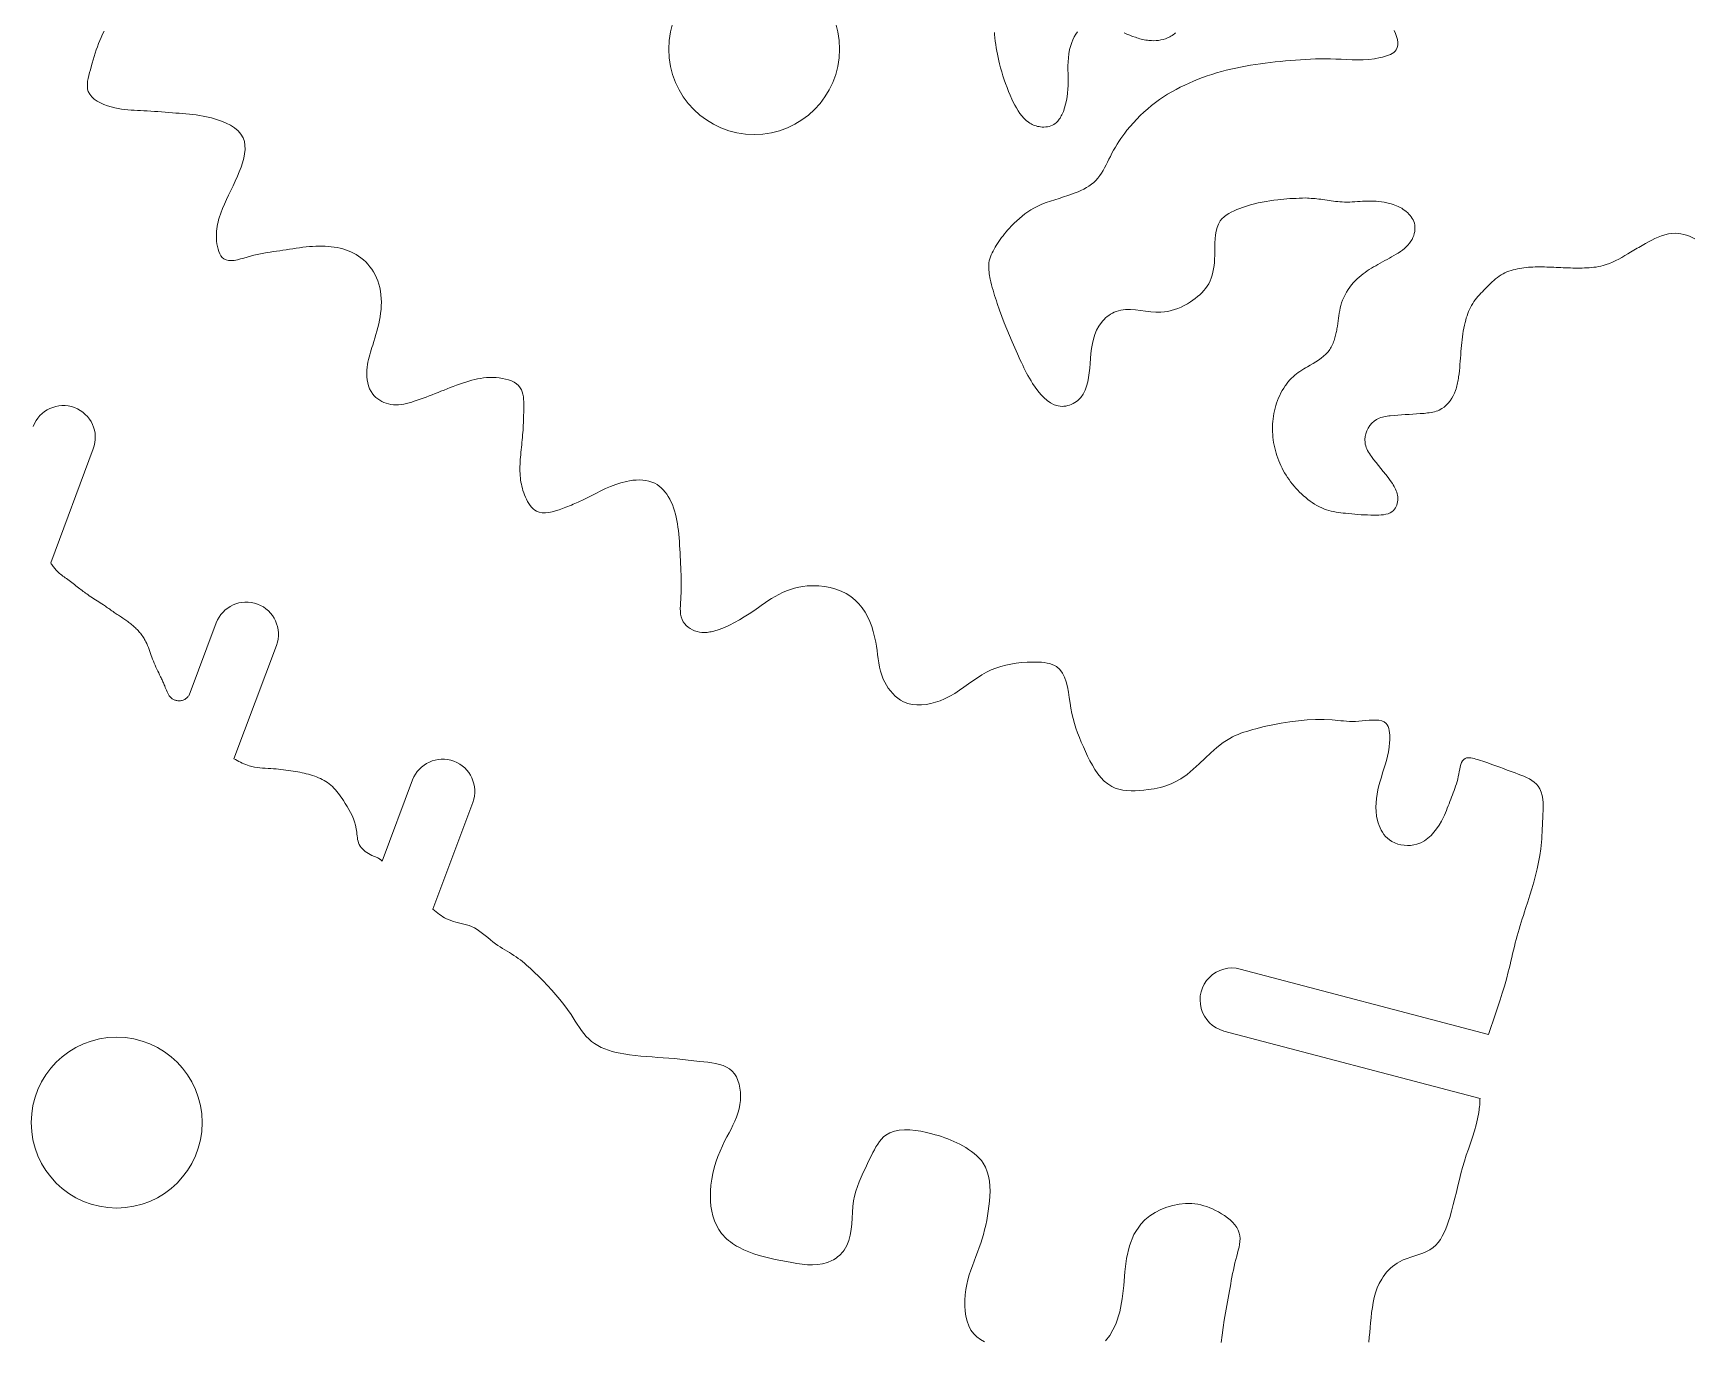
# Model space of a CAD drawing. Header units: millimetres. Extents: x -0.1 to 63, y 0 to 35.
# Drawn here: x 40.81 to 50.53, y 15.68 to 23.33 of the extents above; entities that cross this region are included whole.
import ezdxf

# ---------------------------------------------------------------- set-up
doc = ezdxf.new("R2010")
doc.units = ezdxf.units.MM
doc.header["$MEASUREMENT"] = 0
for name, color, linetype, lineweight in [('layout2', 7, 'CONTINUOUS', 0), ('layout3', 7, 'CONTINUOUS', 0), ('screw', 7, 'CONTINUOUS', 0)]:
    doc.layers.add(name, color=color, linetype=linetype, lineweight=lineweight)

msp = doc.modelspace()

# ---------------------------------------------------------------- linework, layer by layer
at = {"layer": 'layout2', "color": 3, "linetype": 'CONTINUOUS'}
for p, q in [((41.1618, 20.8948), (40.9127, 20.2283)), ((41.8817, 19.8762), (41.7233, 19.4526)), ((42.2332, 19.7449), (41.9851, 19.0812)), ((43.0307, 18.9571), (42.8528, 18.4812)), ((43.3822, 18.8257), (43.1486, 18.2007)), ((47.8744, 17.8505), (49.3266, 17.467)), ((47.7786, 17.4877), (49.2774, 17.0919))]:
    msp.add_line(p, q, dxfattribs=at)
for points in [[(41.2257, 23.3398), (41.2162, 23.3217), (41.2073, 23.3035), (41.1995, 23.2854), (41.1922, 23.2672), (41.1856, 23.2487), (41.1794, 23.2299), (41.1734, 23.2109), (41.1676, 23.1915), (41.1619, 23.1717), (41.1561, 23.1516), (41.15, 23.131), (41.145, 23.1142), (41.1401, 23.0973), (41.1355, 23.0804), (41.1316, 23.0636), (41.1287, 23.0471), (41.127, 23.031), (41.1269, 23.0155), (41.1287, 23.0007), (41.1326, 22.9867), (41.1409, 22.9705), (41.1526, 22.9559), (41.1673, 22.9427), (41.1843, 22.9309), (41.2032, 22.9204), (41.2236, 22.9113), (41.2448, 22.9034), (41.2665, 22.8968), (41.2882, 22.8913), (41.3079, 22.8871), (41.3271, 22.8838), (41.3461, 22.8812), (41.3647, 22.8792), (41.3832, 22.8777), (41.4015, 22.8765), (41.4198, 22.8755), (41.4382, 22.8746), (41.4566, 22.8738), (41.4773, 22.8726), (41.4982, 22.8714), (41.5192, 22.87), (41.5403, 22.8686), (41.5614, 22.867), (41.5825, 22.8654), (41.6036, 22.8638), (41.6245, 22.8623), (41.6453, 22.8607), (41.665, 22.8592), (41.6847, 22.8577), (41.7042, 22.8561), (41.7239, 22.8543), (41.7436, 22.8522), (41.7635, 22.8496), (41.7836, 22.8466), (41.8041, 22.8431), (41.8249, 22.8389), (41.8538, 22.832), (41.8829, 22.8236), (41.9116, 22.8137), (41.9392, 22.8021), (41.965, 22.7888), (41.9885, 22.7737), (42.009, 22.7566), (42.0258, 22.7375), (42.0384, 22.7163), (42.0458, 22.6948), (42.0494, 22.6718), (42.0497, 22.6474), (42.0471, 22.6221), (42.0421, 22.5961), (42.035, 22.5698), (42.0262, 22.5434), (42.0163, 22.5172), (42.0057, 22.4915), (41.9927, 22.4624), (41.9796, 22.4343), (41.9664, 22.4069), (41.9533, 22.3801), (41.9407, 22.3536), (41.9288, 22.3274), (41.9176, 22.3011), (41.9075, 22.2747), (41.8987, 22.2478), (41.8951, 22.2352), (41.8918, 22.2225), (41.889, 22.2095), (41.8865, 22.1963), (41.8846, 22.1828), (41.8832, 22.1691), (41.8823, 22.155), (41.882, 22.1406), (41.8824, 22.1257), (41.8835, 22.1101), (41.8853, 22.0944), (41.888, 22.0788), (41.8916, 22.0638), (41.8962, 22.0495), (41.9018, 22.0364), (41.9086, 22.0248), (41.9165, 22.0149), (41.9256, 22.0071), (41.9387, 22.0006), (41.9535, 21.9973), (41.9697, 21.9968), (41.987, 21.9984), (42.0053, 22.0018), (42.0241, 22.0065), (42.0432, 22.0119), (42.0623, 22.0176), (42.0812, 22.023), (42.1017, 22.0285), (42.1216, 22.0331), (42.1411, 22.0372), (42.1601, 22.0407), (42.1789, 22.0438), (42.1974, 22.0466), (42.2159, 22.0493), (42.2343, 22.0519), (42.2529, 22.0545), (42.2717, 22.0574), (42.2908, 22.0604), (42.3099, 22.0634), (42.3292, 22.0664), (42.3486, 22.0693), (42.3681, 22.072), (42.3877, 22.0746), (42.4073, 22.0768), (42.427, 22.0788), (42.4452, 22.0802), (42.4634, 22.0812), (42.4815, 22.0817), (42.4997, 22.0818), (42.5178, 22.0813), (42.5359, 22.0802), (42.5539, 22.0784), (42.5719, 22.076), (42.5898, 22.0728), (42.6061, 22.0692), (42.6224, 22.0649), (42.6385, 22.0599), (42.6543, 22.0542), (42.6698, 22.0478), (42.6849, 22.0405), (42.6997, 22.0325), (42.7139, 22.0236), (42.7276, 22.014), (42.7422, 22.0022), (42.756, 21.9894), (42.769, 21.9758), (42.7811, 21.9613), (42.7922, 21.946), (42.8024, 21.9302), (42.8116, 21.9137), (42.8198, 21.8967), (42.8268, 21.8793), (42.8335, 21.8591), (42.8388, 21.8386), (42.8427, 21.8177), (42.8455, 21.7966), (42.847, 21.7754), (42.8475, 21.754), (42.847, 21.7326), (42.8456, 21.7113), (42.8434, 21.69), (42.8404, 21.6686), (42.8366, 21.6473), (42.8322, 21.6262), (42.8273, 21.6053), (42.8219, 21.5844), (42.8161, 21.5637), (42.81, 21.5431), (42.8037, 21.5226), (42.7973, 21.5022), (42.7928, 21.4882), (42.7883, 21.4742), (42.784, 21.4602), (42.7799, 21.446), (42.776, 21.4318), (42.7725, 21.4174), (42.7693, 21.4029), (42.7667, 21.3882), (42.7646, 21.3732), (42.763, 21.3548), (42.7623, 21.3361), (42.7629, 21.3175), (42.7647, 21.299), (42.7679, 21.2809), (42.7726, 21.2633), (42.779, 21.2465), (42.787, 21.2306), (42.797, 21.2159), (42.8058, 21.2055), (42.8157, 21.196), (42.8265, 21.1873), (42.838, 21.1795), (42.8502, 21.1726), (42.8629, 21.1666), (42.876, 21.1617), (42.8893, 21.1578), (42.9028, 21.155), (42.9182, 21.1531), (42.9336, 21.1526), (42.9489, 21.1532), (42.9643, 21.1548), (42.9796, 21.1573), (42.9948, 21.1605), (43.01, 21.1644), (43.025, 21.1687), (43.0399, 21.1733), (43.0577, 21.1792), (43.0754, 21.1853), (43.0929, 21.1916), (43.1103, 21.1981), (43.1276, 21.2047), (43.1448, 21.2115), (43.162, 21.2183), (43.1792, 21.2252), (43.1964, 21.2322), (43.2144, 21.2394), (43.2324, 21.2466), (43.2505, 21.2537), (43.2687, 21.2607), (43.2869, 21.2675), (43.3051, 21.274), (43.3234, 21.2803), (43.3417, 21.2862), (43.3601, 21.2917), (43.377, 21.2963), (43.394, 21.3006), (43.4111, 21.3043), (43.4284, 21.3074), (43.4458, 21.3099), (43.4636, 21.3117), (43.4816, 21.3126), (43.5, 21.3127), (43.5188, 21.3119), (43.5372, 21.3102), (43.5557, 21.3074), (43.5739, 21.3036), (43.5916, 21.2986), (43.6084, 21.2923), (43.624, 21.2847), (43.6381, 21.2757), (43.6503, 21.2651), (43.6605, 21.2529), (43.6673, 21.2411), (43.6724, 21.2283), (43.6762, 21.2146), (43.6788, 21.2001), (43.6804, 21.185), (43.6812, 21.1696), (43.6814, 21.154), (43.6812, 21.1383), (43.6808, 21.1227), (43.6805, 21.1074), (43.6801, 21.0923), (43.6797, 21.0774), (43.6793, 21.0627), (43.6788, 21.0481), (43.6783, 21.0337), (43.6776, 21.0193), (43.6767, 21.0049), (43.6758, 20.9905), (43.6746, 20.9763), (43.6733, 20.962), (43.6719, 20.9476), (43.6704, 20.9332), (43.6689, 20.9188), (43.6673, 20.9043), (43.6658, 20.8898), (43.6643, 20.8753), (43.663, 20.8608), (43.6618, 20.847), (43.6608, 20.8333), (43.6599, 20.8195), (43.6593, 20.8058), (43.6588, 20.7921), (43.6587, 20.7785), (43.6589, 20.7648), (43.6593, 20.7513), (43.6602, 20.7378), (43.6613, 20.7253), (43.6628, 20.7129), (43.6647, 20.7005), (43.667, 20.6882), (43.6697, 20.6758), (43.6728, 20.6634), (43.6764, 20.651), (43.6805, 20.6386), (43.6851, 20.6261), (43.6905, 20.6131), (43.6964, 20.6002), (43.7029, 20.5876), (43.71, 20.5755), (43.7178, 20.5642), (43.7262, 20.5538), (43.7353, 20.5445), (43.745, 20.5365), (43.7555, 20.5301), (43.7719, 20.5237), (43.7895, 20.5206), (43.8082, 20.5202), (43.8276, 20.5223), (43.8475, 20.5263), (43.8676, 20.5318), (43.8878, 20.5385), (43.9077, 20.5458), (43.9271, 20.5534), (43.9381, 20.5578), (43.9489, 20.5621), (43.9595, 20.5664), (43.9699, 20.5707), (43.9801, 20.5751), (43.9902, 20.5795), (44.0003, 20.5839), (44.0102, 20.5884), (44.0202, 20.593), (44.0479, 20.6064), (44.0757, 20.6204), (44.1036, 20.6346), (44.1318, 20.6486), (44.1603, 20.6621), (44.1895, 20.6748), (44.2192, 20.6863), (44.2498, 20.6962), (44.2814, 20.7043), (44.3004, 20.708), (44.3196, 20.7108), (44.3389, 20.7126), (44.3581, 20.7131), (44.3771, 20.7124), (44.3957, 20.7102), (44.4138, 20.7064), (44.4312, 20.7009), (44.4478, 20.6935), (44.4613, 20.6856), (44.474, 20.6764), (44.486, 20.666), (44.4973, 20.6546), (44.5079, 20.6423), (44.5177, 20.6292), (44.5267, 20.6155), (44.535, 20.6014), (44.5425, 20.5869), (44.5507, 20.5689), (44.5578, 20.5507), (44.564, 20.5322), (44.5692, 20.5135), (44.5737, 20.4947), (44.5775, 20.4756), (44.5807, 20.4565), (44.5835, 20.4373), (44.5858, 20.418), (44.5881, 20.3961), (44.59, 20.3742), (44.5916, 20.3522), (44.593, 20.3303), (44.5943, 20.3084), (44.5954, 20.2865), (44.5964, 20.2647), (44.5974, 20.2429), (44.5984, 20.2212), (44.5994, 20.2004), (44.6004, 20.1797), (44.6014, 20.1589), (44.6021, 20.1381), (44.6027, 20.1172), (44.6029, 20.096), (44.6028, 20.0747), (44.6022, 20.0531), (44.6011, 20.0311), (44.5999, 20.0136), (44.5986, 19.9959), (44.5975, 19.9784), (44.5971, 19.961), (44.5975, 19.9439), (44.5992, 19.9274), (44.6025, 19.9114), (44.6075, 19.8963), (44.6148, 19.8821), (44.6227, 19.8711), (44.6322, 19.8609), (44.643, 19.8516), (44.6549, 19.8433), (44.6677, 19.8361), (44.6811, 19.8301), (44.6951, 19.8254), (44.7093, 19.822), (44.7235, 19.8201), (44.7315, 19.8197), (44.7394, 19.8197), (44.7473, 19.8201), (44.7551, 19.8209), (44.7628, 19.822), (44.7706, 19.8234), (44.7782, 19.825), (44.7859, 19.8268), (44.7935, 19.8288), (44.8247, 19.8384), (44.8553, 19.8499), (44.8853, 19.8632), (44.9147, 19.8779), (44.9435, 19.8938), (44.9718, 19.9109), (44.9996, 19.9287), (45.027, 19.9472), (45.0539, 19.9662), (45.0624, 19.9722), (45.0707, 19.9782), (45.0791, 19.9842), (45.0875, 19.9901), (45.0959, 19.996), (45.1044, 20.0018), (45.1129, 20.0076), (45.1215, 20.0132), (45.1302, 20.0187), (45.1514, 20.0313), (45.1733, 20.043), (45.1956, 20.0536), (45.2185, 20.0632), (45.2419, 20.0717), (45.2657, 20.0789), (45.29, 20.0848), (45.3148, 20.0894), (45.3399, 20.0924), (45.3735, 20.0941), (45.4074, 20.0932), (45.4411, 20.0895), (45.4744, 20.0831), (45.5069, 20.0739), (45.5381, 20.0621), (45.5678, 20.0475), (45.5955, 20.0301), (45.6208, 20.0099), (45.6421, 19.9886), (45.6612, 19.9651), (45.6781, 19.9398), (45.693, 19.9129), (45.706, 19.8846), (45.7171, 19.8554), (45.7265, 19.8254), (45.7344, 19.795), (45.7407, 19.7643), (45.7449, 19.7396), (45.7485, 19.715), (45.7518, 19.6906), (45.7552, 19.6662), (45.7591, 19.6421), (45.7637, 19.6182), (45.7693, 19.5945), (45.7764, 19.5711), (45.7852, 19.548), (45.7937, 19.5297), (45.8035, 19.5117), (45.8145, 19.4944), (45.8267, 19.4779), (45.8401, 19.4625), (45.8545, 19.4482), (45.8698, 19.4354), (45.8862, 19.4242), (45.9034, 19.4148), (45.928, 19.4053), (45.9538, 19.3992), (45.9806, 19.3963), (46.008, 19.3964), (46.0357, 19.3992), (46.0635, 19.4044), (46.091, 19.4118), (46.118, 19.4211), (46.1441, 19.4321), (46.1742, 19.4472), (46.2029, 19.4639), (46.2305, 19.4818), (46.2573, 19.5003), (46.2836, 19.5191), (46.3098, 19.5377), (46.336, 19.5557), (46.3627, 19.5726), (46.39, 19.588), (46.4168, 19.6008), (46.4444, 19.6119), (46.4729, 19.6214), (46.5022, 19.6293), (46.5322, 19.6357), (46.563, 19.6406), (46.5944, 19.6441), (46.6266, 19.6463), (46.6593, 19.6473), (46.6765, 19.6473), (46.6936, 19.6469), (46.7106, 19.6459), (46.7272, 19.6441), (46.7433, 19.6416), (46.7587, 19.638), (46.7733, 19.6334), (46.7869, 19.6275), (46.7993, 19.6203), (46.8184, 19.6035), (46.8336, 19.5826), (46.8457, 19.5581), (46.855, 19.5309), (46.8624, 19.5015), (46.8682, 19.4707), (46.8732, 19.4391), (46.878, 19.4075), (46.883, 19.3765), (46.8891, 19.3456), (46.8961, 19.316), (46.904, 19.2873), (46.9128, 19.2594), (46.9224, 19.232), (46.9329, 19.2049), (46.944, 19.1779), (46.9559, 19.1507), (46.9684, 19.1232), (46.981, 19.0965), (46.9944, 19.0698), (47.0086, 19.0434), (47.0239, 19.0178), (47.0404, 18.9936), (47.0583, 18.9712), (47.0777, 18.951), (47.0988, 18.9335), (47.1218, 18.9192), (47.1425, 18.9099), (47.1643, 18.9029), (47.1872, 18.898), (47.2109, 18.895), (47.2352, 18.8936), (47.2598, 18.8937), (47.2847, 18.895), (47.3096, 18.8973), (47.3344, 18.9004), (47.3524, 18.903), (47.3702, 18.906), (47.3877, 18.9094), (47.405, 18.9133), (47.4219, 18.9177), (47.4386, 18.9226), (47.4549, 18.9282), (47.4708, 18.9345), (47.4864, 18.9415), (47.5259, 18.9636), (47.5631, 18.99), (47.5988, 19.0197), (47.6335, 19.0514), (47.6679, 19.084), (47.7024, 19.1164), (47.7378, 19.1473), (47.7746, 19.1757), (47.8135, 19.2004), (47.8292, 19.2087), (47.8452, 19.2164), (47.8616, 19.2234), (47.8782, 19.23), (47.8951, 19.236), (47.9122, 19.2416), (47.9295, 19.2469), (47.947, 19.2519), (47.9646, 19.2567), (48.0142, 19.2692), (48.0642, 19.2803), (48.1145, 19.2899), (48.165, 19.2978), (48.2154, 19.304), (48.2655, 19.3082), (48.3152, 19.3104), (48.3644, 19.3105), (48.4127, 19.3082), (48.4291, 19.3068), (48.4455, 19.3053), (48.4619, 19.3038), (48.4785, 19.3024), (48.4954, 19.3011), (48.5126, 19.3002), (48.5302, 19.2998), (48.5484, 19.2999), (48.5672, 19.3007), (48.5874, 19.3024), (48.608, 19.3044), (48.6285, 19.3064), (48.6485, 19.3077), (48.6677, 19.308), (48.6856, 19.3066), (48.7018, 19.3032), (48.7159, 19.2972), (48.7276, 19.2882), (48.7341, 19.2797), (48.7393, 19.2697), (48.7432, 19.2585), (48.7461, 19.2461), (48.748, 19.2329), (48.7491, 19.2191), (48.7494, 19.205), (48.7491, 19.1907), (48.7483, 19.1766), (48.7454, 19.1484), (48.7411, 19.1216), (48.7358, 19.0957), (48.7295, 19.0707), (48.7225, 19.0462), (48.7151, 19.0221), (48.7075, 18.9981), (48.7, 18.974), (48.6927, 18.9495), (48.6861, 18.925), (48.6801, 18.9001), (48.6751, 18.8747), (48.6713, 18.8492), (48.6688, 18.8234), (48.668, 18.7976), (48.6689, 18.7718), (48.6718, 18.7461), (48.677, 18.7206), (48.6812, 18.7059), (48.6862, 18.6915), (48.6921, 18.6773), (48.6988, 18.6637), (48.7065, 18.6506), (48.7151, 18.6382), (48.7247, 18.6267), (48.7352, 18.6161), (48.7467, 18.6066), (48.7621, 18.5966), (48.7786, 18.5884), (48.7962, 18.582), (48.8144, 18.5773), (48.8331, 18.5745), (48.852, 18.5734), (48.8709, 18.5742), (48.8894, 18.5767), (48.9073, 18.5811), (48.9304, 18.5898), (48.9519, 18.6017), (48.972, 18.6161), (48.9905, 18.6329), (49.0077, 18.6516), (49.0235, 18.6718), (49.0379, 18.6933), (49.051, 18.7157), (49.0628, 18.7385), (49.0691, 18.7518), (49.075, 18.7651), (49.0806, 18.7784), (49.0859, 18.7916), (49.091, 18.8048), (49.096, 18.818), (49.1009, 18.831), (49.1058, 18.844), (49.1106, 18.8568), (49.1155, 18.8694), (49.1204, 18.8819), (49.1252, 18.8946), (49.13, 18.9073), (49.1346, 18.9204), (49.1389, 18.9338), (49.1431, 18.9477), (49.1469, 18.9622), (49.1503, 18.9774), (49.153, 18.9916), (49.1557, 19.006), (49.1585, 19.0203), (49.1616, 19.0341), (49.1653, 19.0471), (49.1698, 19.0589), (49.1753, 19.069), (49.1821, 19.0772), (49.1904, 19.083), (49.1976, 19.0857), (49.2056, 19.087), (49.2142, 19.0872), (49.2235, 19.0863), (49.2331, 19.0847), (49.2431, 19.0824), (49.2532, 19.0796), (49.2633, 19.0766), (49.2734, 19.0733), (49.2992, 19.0648), (49.3237, 19.0565), (49.3472, 19.0482), (49.37, 19.04), (49.3924, 19.0318), (49.4146, 19.0235), (49.4369, 19.0152), (49.4596, 19.0067), (49.483, 18.998), (49.4998, 18.9917), (49.5168, 18.9852), (49.5337, 18.9784), (49.5503, 18.9709), (49.5662, 18.9629), (49.5812, 18.954), (49.595, 18.9442), (49.6073, 18.9333), (49.6179, 18.9212), (49.6282, 18.9046), (49.6359, 18.8863), (49.6412, 18.8665), (49.6445, 18.8456), (49.6463, 18.8238), (49.6468, 18.8013), (49.6463, 18.7786), (49.6454, 18.7557), (49.6443, 18.7331), (49.6433, 18.7122), (49.6424, 18.6916), (49.6415, 18.6714), (49.6406, 18.6515), (49.6395, 18.6318), (49.6383, 18.6123), (49.6369, 18.5929), (49.6352, 18.5736), (49.633, 18.5543), (49.6275, 18.5154), (49.6204, 18.4765), (49.612, 18.4376), (49.6024, 18.3986), (49.5918, 18.3597), (49.5805, 18.3208), (49.5687, 18.282), (49.5565, 18.2433), (49.5441, 18.2048), (49.5377, 18.1847), (49.5312, 18.1647), (49.5249, 18.1446), (49.5186, 18.1246), (49.5125, 18.1046), (49.5064, 18.0846), (49.5006, 18.0645), (49.4949, 18.0444), (49.4894, 18.0242), (49.4839, 18.0031), (49.4785, 17.9819), (49.4734, 17.9607), (49.4683, 17.9395), (49.4633, 17.9182), (49.4583, 17.8969), (49.4532, 17.8756), (49.448, 17.8544), (49.4427, 17.8332), (49.4317, 17.792), (49.42, 17.7509), (49.4078, 17.71), (49.395, 17.6693), (49.3818, 17.6287), (49.3683, 17.5882), (49.3545, 17.5478), (49.3406, 17.5074), (49.3266, 17.467)], [(41.7233, 19.4526), (41.7206, 19.4496), (41.7179, 19.4467), (41.7151, 19.4437), (41.7123, 19.4409), (41.7094, 19.4381), (41.7064, 19.4355), (41.7033, 19.433), (41.7001, 19.4307), (41.6967, 19.4286), (41.6921, 19.4262), (41.6873, 19.4242), (41.6823, 19.4226), (41.6771, 19.4213), (41.6718, 19.4205), (41.6665, 19.4201), (41.6612, 19.42), (41.6558, 19.4204), (41.6505, 19.4212), (41.6465, 19.4221), (41.6426, 19.4233), (41.6387, 19.4247), (41.6349, 19.4263), (41.6313, 19.4281), (41.6277, 19.4301), (41.6243, 19.4323), (41.6211, 19.4346), (41.618, 19.4372), (41.6118, 19.4433), (41.6063, 19.4501), (41.6015, 19.4574), (41.5972, 19.4652), (41.5933, 19.4734), (41.5898, 19.4818), (41.5864, 19.4903), (41.5831, 19.4989), (41.5798, 19.5074), (41.5773, 19.5136), (41.5747, 19.5196), (41.5721, 19.5256), (41.5694, 19.5316), (41.5667, 19.5375), (41.5639, 19.5433), (41.5612, 19.5492), (41.5584, 19.555), (41.5555, 19.5608), (41.5501, 19.572), (41.5447, 19.5833), (41.5393, 19.5945), (41.534, 19.6059), (41.5287, 19.6173), (41.5236, 19.6287), (41.5186, 19.6402), (41.5138, 19.6518), (41.5092, 19.6635), (41.5049, 19.6749), (41.5007, 19.6865), (41.4967, 19.698), (41.4926, 19.7095), (41.4884, 19.721), (41.4841, 19.7324), (41.4795, 19.7437), (41.4746, 19.7549), (41.4693, 19.7659), (41.466, 19.7724), (41.4624, 19.7788), (41.4587, 19.7851), (41.4549, 19.7914), (41.4508, 19.7975), (41.4466, 19.8036), (41.4423, 19.8095), (41.4378, 19.8153), (41.4331, 19.821), (41.4285, 19.8264), (41.4236, 19.8317), (41.4187, 19.8369), (41.4136, 19.842), (41.4084, 19.847), (41.4031, 19.8519), (41.3978, 19.8566), (41.3923, 19.8613), (41.3868, 19.8659), (41.3811, 19.8705), (41.3753, 19.8751), (41.3695, 19.8795), (41.3637, 19.8839), (41.3577, 19.8883), (41.3518, 19.8925), (41.3458, 19.8967), (41.3397, 19.9009), (41.3337, 19.905), (41.3274, 19.9092), (41.3211, 19.9133), (41.3148, 19.9175), (41.3085, 19.9216), (41.3022, 19.9257), (41.2959, 19.9298), (41.2896, 19.934), (41.2834, 19.9382), (41.2772, 19.9424), (41.2708, 19.9468), (41.2646, 19.9513), (41.2583, 19.9558), (41.2521, 19.9603), (41.2458, 19.9648), (41.2396, 19.9693), (41.2333, 19.9737), (41.227, 19.9782), (41.2206, 19.9825), (41.2116, 19.9886), (41.2025, 19.9945), (41.1933, 20.0004), (41.1841, 20.0062), (41.1749, 20.012), (41.1657, 20.0178), (41.1565, 20.0236), (41.1474, 20.0296), (41.1383, 20.0356), (41.1312, 20.0406), (41.1242, 20.0456), (41.1171, 20.0507), (41.1102, 20.0558), (41.1032, 20.061), (41.0963, 20.0662), (41.0894, 20.0715), (41.0826, 20.0767), (41.0757, 20.082), (41.0678, 20.0881), (41.0599, 20.0942), (41.052, 20.1002), (41.0441, 20.1062), (41.0362, 20.1122), (41.0282, 20.1182), (41.0202, 20.1242), (41.0122, 20.1301), (41.0041, 20.136), (40.9973, 20.1408), (40.9906, 20.1457), (40.9839, 20.1506), (40.9773, 20.1556), (40.9707, 20.1607), (40.9643, 20.1659), (40.9581, 20.1713), (40.9522, 20.177), (40.9464, 20.1828), (40.9423, 20.1875), (40.9382, 20.1923), (40.9343, 20.1972), (40.9305, 20.2022), (40.9269, 20.2073), (40.9232, 20.2125), (40.9197, 20.2178), (40.9162, 20.223), (40.9127, 20.2283)], [(42.8528, 18.4812), (42.8511, 18.4828), (42.8494, 18.4844), (42.8476, 18.486), (42.8459, 18.4875), (42.8441, 18.4891), (42.8424, 18.4906), (42.8406, 18.492), (42.8387, 18.4935), (42.8369, 18.4948), (42.8323, 18.4978), (42.8277, 18.5004), (42.8228, 18.5028), (42.8178, 18.5051), (42.8128, 18.5072), (42.8077, 18.5093), (42.8025, 18.5113), (42.7973, 18.5134), (42.7921, 18.5156), (42.7819, 18.5204), (42.7719, 18.5259), (42.7623, 18.5319), (42.7531, 18.5385), (42.7445, 18.5457), (42.7366, 18.5534), (42.7295, 18.5617), (42.7233, 18.5705), (42.7182, 18.5798), (42.7142, 18.5891), (42.7112, 18.5988), (42.7089, 18.6089), (42.7071, 18.6191), (42.7057, 18.6296), (42.7045, 18.6401), (42.7034, 18.6508), (42.7022, 18.6613), (42.7007, 18.6718), (42.6967, 18.6918), (42.6912, 18.7112), (42.6843, 18.7301), (42.6764, 18.7487), (42.6675, 18.7668), (42.6578, 18.7847), (42.6474, 18.8022), (42.6365, 18.8196), (42.6254, 18.8367), (42.6181, 18.8477), (42.6107, 18.8585), (42.6032, 18.8692), (42.5954, 18.8797), (42.5874, 18.8899), (42.5791, 18.8998), (42.5704, 18.9093), (42.5614, 18.9184), (42.5518, 18.927), (42.5426, 18.9344), (42.5329, 18.9415), (42.5229, 18.948), (42.5126, 18.9542), (42.502, 18.96), (42.4912, 18.9653), (42.4802, 18.9703), (42.469, 18.9749), (42.4577, 18.9792), (42.4455, 18.9834), (42.4332, 18.9872), (42.4208, 18.9907), (42.4083, 18.9939), (42.3958, 18.9968), (42.3832, 18.9995), (42.3706, 19.002), (42.3579, 19.0044), (42.3453, 19.0066), (42.3311, 19.009), (42.3169, 19.0112), (42.3027, 19.0133), (42.2885, 19.0153), (42.2742, 19.017), (42.2599, 19.0187), (42.2455, 19.0201), (42.2311, 19.0214), (42.2166, 19.0225), (42.2005, 19.0234), (42.1844, 19.0243), (42.1682, 19.0252), (42.1521, 19.0263), (42.1361, 19.0278), (42.1203, 19.0296), (42.1046, 19.0321), (42.0891, 19.0354), (42.0739, 19.0396), (42.0637, 19.043), (42.0536, 19.0468), (42.0436, 19.051), (42.0337, 19.0556), (42.0239, 19.0604), (42.0142, 19.0654), (42.0045, 19.0706), (41.9948, 19.0759), (41.9851, 19.0812)], [(46.3771, 15.6686), (46.3538, 15.682), (46.3328, 15.6976), (46.3144, 15.7156), (46.2983, 15.7377), (46.2854, 15.7625), (46.2754, 15.7896), (46.2683, 15.8185), (46.2638, 15.8488), (46.2617, 15.8799), (46.2618, 15.9115), (46.264, 15.9429), (46.268, 15.9738), (46.2735, 16.0033), (46.2804, 16.032), (46.2884, 16.0599), (46.2973, 16.0872), (46.3068, 16.1141), (46.3167, 16.1406), (46.3267, 16.167), (46.3366, 16.1933), (46.3462, 16.2197), (46.355, 16.2453), (46.3632, 16.2713), (46.3708, 16.2974), (46.3779, 16.3239), (46.3843, 16.3507), (46.3901, 16.3779), (46.3953, 16.4055), (46.3998, 16.4335), (46.4036, 16.4619), (46.4068, 16.4915), (46.4089, 16.5212), (46.4097, 16.551), (46.4088, 16.5804), (46.4061, 16.6093), (46.4012, 16.6374), (46.3937, 16.6643), (46.3835, 16.6899), (46.3701, 16.7139), (46.3589, 16.7295), (46.3462, 16.7442), (46.3322, 16.758), (46.3172, 16.7711), (46.3012, 16.7833), (46.2846, 16.7948), (46.2674, 16.8055), (46.2499, 16.8156), (46.2323, 16.825), (46.2149, 16.8337), (46.1974, 16.8417), (46.1799, 16.8493), (46.1622, 16.8564), (46.1443, 16.8631), (46.1261, 16.8693), (46.1075, 16.8752), (46.0885, 16.8809), (46.069, 16.8862), (46.0377, 16.894), (46.0057, 16.9007), (45.9733, 16.9059), (45.941, 16.9092), (45.9094, 16.9099), (45.8789, 16.9077), (45.8501, 16.9021), (45.8234, 16.8925), (45.7994, 16.8785), (45.7861, 16.8676), (45.7739, 16.855), (45.7626, 16.841), (45.7522, 16.8258), (45.7423, 16.8097), (45.733, 16.7929), (45.7241, 16.7757), (45.7155, 16.7582), (45.707, 16.7406), (45.6935, 16.713), (45.6801, 16.6858), (45.6672, 16.6588), (45.6549, 16.6319), (45.6436, 16.6049), (45.6333, 16.5776), (45.6243, 16.55), (45.6168, 16.5218), (45.6111, 16.4929), (45.607, 16.46), (45.6043, 16.4265), (45.6024, 16.3927), (45.6002, 16.359), (45.597, 16.3258), (45.5918, 16.2934), (45.5839, 16.2624), (45.5724, 16.233), (45.5563, 16.2056), (45.55, 16.1973), (45.5432, 16.1892), (45.5359, 16.1814), (45.5282, 16.1741), (45.52, 16.1671), (45.5116, 16.1605), (45.5028, 16.1544), (45.4938, 16.1487), (45.4846, 16.1436), (45.4578, 16.1322), (45.4298, 16.1245), (45.401, 16.1203), (45.3714, 16.119), (45.3412, 16.12), (45.3106, 16.123), (45.2798, 16.1273), (45.2491, 16.1326), (45.2185, 16.1383), (45.1854, 16.1446), (45.1528, 16.151), (45.1207, 16.1579), (45.0891, 16.1654), (45.058, 16.1739), (45.0274, 16.1835), (44.9975, 16.1946), (44.9681, 16.2073), (44.9394, 16.2219), (44.9268, 16.2291), (44.9144, 16.2368), (44.9022, 16.2449), (44.8904, 16.2534), (44.8789, 16.2624), (44.8679, 16.2719), (44.8574, 16.2819), (44.8475, 16.2924), (44.8382, 16.3034), (44.8219, 16.3265), (44.8082, 16.3513), (44.797, 16.3776), (44.7881, 16.4051), (44.7813, 16.4336), (44.7766, 16.4627), (44.7739, 16.4922), (44.7729, 16.5219), (44.7735, 16.5514), (44.7762, 16.5863), (44.781, 16.6207), (44.7876, 16.6545), (44.7959, 16.6878), (44.8058, 16.7206), (44.8172, 16.7528), (44.8299, 16.7845), (44.8437, 16.8156), (44.8586, 16.8463), (44.8703, 16.8688), (44.8822, 16.8912), (44.894, 16.9136), (44.9054, 16.9363), (44.9162, 16.9593), (44.9259, 16.9827), (44.9344, 17.0069), (44.9413, 17.0319), (44.9464, 17.0579), (44.949, 17.0815), (44.95, 17.1055), (44.9491, 17.1296), (44.9463, 17.1534), (44.9415, 17.1764), (44.9346, 17.1983), (44.9255, 17.2186), (44.9142, 17.2369), (44.9005, 17.2529), (44.8846, 17.266), (44.8668, 17.2766), (44.8472, 17.2852), (44.8262, 17.2921), (44.8041, 17.2974), (44.7813, 17.3016), (44.758, 17.3049), (44.7346, 17.3077), (44.7115, 17.3102), (44.6942, 17.3121), (44.6772, 17.3141), (44.6604, 17.316), (44.6438, 17.318), (44.6273, 17.3198), (44.611, 17.3217), (44.5947, 17.3234), (44.5785, 17.3251), (44.5622, 17.3266), (44.5301, 17.3292), (44.4978, 17.3314), (44.4653, 17.3335), (44.4326, 17.3356), (44.3999, 17.3379), (44.3669, 17.3406), (44.3338, 17.344), (44.3006, 17.3482), (44.2673, 17.3535), (44.2443, 17.3578), (44.2215, 17.3628), (44.1989, 17.3686), (44.1767, 17.3753), (44.155, 17.3831), (44.1341, 17.392), (44.1141, 17.4022), (44.0951, 17.4138), (44.0773, 17.4269), (44.0613, 17.441), (44.0464, 17.4565), (44.0324, 17.473), (44.0191, 17.4904), (44.0064, 17.5085), (43.9941, 17.5271), (43.982, 17.5459), (43.9699, 17.5648), (43.9576, 17.5835), (43.9366, 17.614), (43.9147, 17.6436), (43.892, 17.6723), (43.8686, 17.7002), (43.8445, 17.7275), (43.8198, 17.7542), (43.7945, 17.7805), (43.7687, 17.8063), (43.7425, 17.8317), (43.7313, 17.8424), (43.7201, 17.853), (43.7087, 17.8635), (43.6971, 17.8739), (43.6854, 17.884), (43.6736, 17.8939), (43.6615, 17.9035), (43.6492, 17.9127), (43.6367, 17.9217), (43.6235, 17.9304), (43.6102, 17.9389), (43.5967, 17.9471), (43.5831, 17.9553), (43.5695, 17.9634), (43.556, 17.9716), (43.5425, 17.9801), (43.5292, 17.9888), (43.5162, 17.998), (43.5006, 18.0097), (43.4854, 18.022), (43.4703, 18.0345), (43.4553, 18.047), (43.4401, 18.0592), (43.4246, 18.0707), (43.4088, 18.0815), (43.3924, 18.0911), (43.3753, 18.0993), (43.3608, 18.1049), (43.3459, 18.1096), (43.3307, 18.1137), (43.3153, 18.1175), (43.2998, 18.1211), (43.2844, 18.1249), (43.2692, 18.1291), (43.2542, 18.1338), (43.2397, 18.1395), (43.2288, 18.1446), (43.2181, 18.1503), (43.2077, 18.1565), (43.1975, 18.1632), (43.1875, 18.1702), (43.1777, 18.1776), (43.1679, 18.1852), (43.1582, 18.1929), (43.1486, 18.2007)], [(49.2774, 17.0919), (49.2772, 17.087), (49.277, 17.082), (49.2767, 17.0771), (49.2765, 17.0722), (49.2762, 17.0673), (49.276, 17.0624), (49.2756, 17.0575), (49.2753, 17.0526), (49.2749, 17.0477), (49.2703, 17.0109), (49.2635, 16.9746), (49.2547, 16.9385), (49.2444, 16.9026), (49.2331, 16.867), (49.2212, 16.8315), (49.209, 16.7961), (49.1971, 16.7609), (49.1858, 16.7256), (49.1753, 16.6898), (49.1657, 16.6538), (49.1566, 16.6178), (49.1479, 16.5816), (49.1392, 16.5452), (49.1303, 16.5085), (49.121, 16.4715), (49.1109, 16.4342), (49.0998, 16.3964), (49.0927, 16.3739), (49.085, 16.3515), (49.0765, 16.3294), (49.0671, 16.308), (49.0568, 16.2875), (49.0452, 16.2682), (49.0324, 16.2503), (49.0181, 16.2342), (49.0022, 16.2201), (48.9835, 16.2075), (48.9633, 16.1969), (48.9418, 16.1879), (48.9194, 16.1798), (48.8965, 16.1723), (48.8733, 16.1647), (48.8503, 16.1567), (48.8278, 16.1476), (48.8061, 16.137), (48.792, 16.1287), (48.7785, 16.1196), (48.7656, 16.1096), (48.7533, 16.0988), (48.7416, 16.0874), (48.7306, 16.0754), (48.7204, 16.0628), (48.7109, 16.0496), (48.7021, 16.0361), (48.688, 16.0105), (48.6763, 15.9837), (48.6666, 15.9561), (48.6587, 15.9277), (48.6524, 15.8987), (48.6473, 15.8693), (48.6431, 15.8396), (48.6397, 15.8098), (48.6368, 15.78), (48.6342, 15.7515), (48.6317, 15.7231), (48.6293, 15.6949), (48.6268, 15.6667)], [(47.7634, 15.6642), (47.768, 15.708), (47.7738, 15.7516), (47.7805, 15.795), (47.7878, 15.8383), (47.7956, 15.8813), (47.8035, 15.9241), (47.8112, 15.9667), (47.8148, 15.987), (47.8183, 16.0072), (47.8219, 16.0275), (47.8257, 16.0478), (47.8296, 16.0682), (47.8338, 16.0887), (47.8383, 16.1093), (47.8432, 16.1302), (47.8486, 16.1513), (47.8533, 16.1689), (47.8582, 16.1865), (47.8628, 16.2041), (47.8669, 16.2217), (47.8702, 16.2391), (47.8723, 16.2562), (47.8729, 16.273), (47.8719, 16.2893), (47.8687, 16.3051), (47.8626, 16.3222), (47.8537, 16.3384), (47.8426, 16.3538), (47.8295, 16.3685), (47.8148, 16.3823), (47.7987, 16.3952), (47.7817, 16.4073), (47.764, 16.4186), (47.746, 16.429), (47.7291, 16.4379), (47.7122, 16.446), (47.6953, 16.4533), (47.6782, 16.4597), (47.661, 16.4652), (47.6437, 16.4698), (47.6262, 16.4734), (47.6085, 16.4761), (47.5905, 16.4778), (47.5541, 16.478), (47.5172, 16.4744), (47.4804, 16.4671), (47.4441, 16.4564), (47.4089, 16.4423), (47.3755, 16.4252), (47.3444, 16.4052), (47.3162, 16.3826), (47.2914, 16.3574), (47.2515, 16.2975), (47.2255, 16.2296), (47.2094, 16.1558), (47.1996, 16.0782), (47.1922, 15.9989), (47.1833, 15.9199), (47.1692, 15.8433), (47.146, 15.7712), (47.11, 15.7058), (47.0852, 15.6752)]]:
    msp.add_lwpolyline(points, dxfattribs=at)
for centre, start, end in [((40.986, 20.9605), 339.5072, 519.5072), ((42.0574, 19.8106), 339.5072, 519.5072), ((43.2064, 18.8914), 339.5072, 519.5072), ((47.8265, 17.6691), 75.2067, 255.2067)]:
    msp.add_arc(centre, 0.1876, start, end, dxfattribs=at)
at = {"layer": 'layout3', "color": 5, "linetype": 'CONTINUOUS'}
for points in [[(48.7749, 23.344), (48.7827, 23.3264), (48.789, 23.3087), (48.7935, 23.2913), (48.7958, 23.2743), (48.7957, 23.2584), (48.7927, 23.2436), (48.7865, 23.2305), (48.7802, 23.2226), (48.7725, 23.2156), (48.7635, 23.2093), (48.7534, 23.2038), (48.7424, 23.199), (48.7308, 23.1947), (48.7187, 23.191), (48.7063, 23.1878), (48.6938, 23.1849), (48.6593, 23.1787), (48.6257, 23.1747), (48.5928, 23.1725), (48.5605, 23.1718), (48.5287, 23.1723), (48.4971, 23.1734), (48.4657, 23.175), (48.4343, 23.1765), (48.4028, 23.1777), (48.3739, 23.1781), (48.3447, 23.178), (48.3154, 23.1773), (48.286, 23.1762), (48.2564, 23.1746), (48.2268, 23.1727), (48.1972, 23.1704), (48.1676, 23.168), (48.138, 23.1653), (48.1086, 23.1624), (48.0793, 23.1594), (48.05, 23.1561), (48.0208, 23.1526), (47.9917, 23.1487), (47.9626, 23.1445), (47.9337, 23.14), (47.9048, 23.135), (47.8759, 23.1296), (47.8477, 23.1238), (47.8197, 23.1175), (47.7917, 23.1107), (47.7638, 23.1033), (47.7361, 23.0955), (47.7085, 23.087), (47.6811, 23.078), (47.6539, 23.0684), (47.627, 23.0582), (47.6007, 23.0476), (47.5746, 23.0363), (47.5489, 23.0244), (47.5234, 23.0119), (47.4983, 22.9987), (47.4736, 22.9848), (47.4492, 22.9702), (47.4253, 22.955), (47.4018, 22.939), (47.3781, 22.9218), (47.355, 22.9039), (47.3324, 22.8852), (47.3104, 22.8659), (47.2891, 22.8459), (47.2684, 22.8252), (47.2485, 22.8039), (47.2293, 22.782), (47.2109, 22.7595), (47.1987, 22.7436), (47.1869, 22.7275), (47.1755, 22.7111), (47.1644, 22.6944), (47.1537, 22.6775), (47.1433, 22.6603), (47.1332, 22.6428), (47.1234, 22.6251), (47.1139, 22.6071), (47.1055, 22.5905), (47.0972, 22.5738), (47.0889, 22.5572), (47.0803, 22.5407), (47.0713, 22.5247), (47.0618, 22.5091), (47.0517, 22.4941), (47.0407, 22.4799), (47.0288, 22.4665), (47.0163, 22.4547), (47.0028, 22.4437), (46.9885, 22.4335), (46.9735, 22.4242), (46.9579, 22.4155), (46.9418, 22.4075), (46.9253, 22.4001), (46.9085, 22.3932), (46.8916, 22.3868), (46.8658, 22.3778), (46.84, 22.3693), (46.8143, 22.3612), (46.7886, 22.3532), (46.7633, 22.3449), (46.7382, 22.3361), (46.7136, 22.3266), (46.6895, 22.3159), (46.666, 22.304), (46.6482, 22.2937), (46.6308, 22.2824), (46.6139, 22.2704), (46.5974, 22.2576), (46.5814, 22.2442), (46.5658, 22.2301), (46.5507, 22.2156), (46.5361, 22.2007), (46.5219, 22.1854), (46.5126, 22.1749), (46.5035, 22.1643), (46.4947, 22.1536), (46.4861, 22.1427), (46.4776, 22.1316), (46.4694, 22.1204), (46.4614, 22.1089), (46.4535, 22.0973), (46.4459, 22.0854), (46.4394, 22.0747), (46.4331, 22.0639), (46.4272, 22.0529), (46.4217, 22.0418), (46.4166, 22.0304), (46.4122, 22.019), (46.4085, 22.0073), (46.4055, 21.9955), (46.4034, 21.9836), (46.4023, 21.9732), (46.4019, 21.9626), (46.4021, 21.952), (46.4028, 21.9414), (46.4039, 21.9307), (46.4054, 21.9201), (46.4072, 21.9094), (46.4092, 21.8987), (46.4115, 21.8882), (46.4152, 21.8718), (46.4191, 21.8557), (46.4232, 21.8396), (46.4276, 21.8236), (46.4321, 21.8078), (46.4369, 21.792), (46.4418, 21.7763), (46.4469, 21.7606), (46.4521, 21.745), (46.4651, 21.7075), (46.4788, 21.6701), (46.4931, 21.6329), (46.5079, 21.5958), (46.5232, 21.559), (46.5388, 21.5224), (46.5547, 21.4862), (46.5708, 21.4503), (46.587, 21.4148), (46.594, 21.3995), (46.6012, 21.3843), (46.6085, 21.3691), (46.616, 21.3539), (46.6238, 21.3388), (46.6319, 21.3236), (46.6405, 21.3083), (46.6496, 21.293), (46.6592, 21.2775), (46.6739, 21.2558), (46.6897, 21.2343), (46.7067, 21.2138), (46.7249, 21.1948), (46.7442, 21.178), (46.7645, 21.1639), (46.7859, 21.153), (46.8083, 21.1461), (46.8316, 21.1436), (46.8424, 21.1441), (46.8533, 21.1456), (46.8642, 21.148), (46.875, 21.1513), (46.8855, 21.1553), (46.8958, 21.1601), (46.9056, 21.1656), (46.9149, 21.1717), (46.9236, 21.1784), (46.9412, 21.1958), (46.9554, 21.2157), (46.9666, 21.2377), (46.9753, 21.2614), (46.9818, 21.2866), (46.9867, 21.3129), (46.9902, 21.3399), (46.9929, 21.3673), (46.9952, 21.3948), (46.9976, 21.4247), (47.0004, 21.454), (47.0039, 21.4828), (47.0086, 21.5109), (47.0147, 21.538), (47.0227, 21.5642), (47.0329, 21.5891), (47.0457, 21.6128), (47.0614, 21.635), (47.0692, 21.6441), (47.0776, 21.6528), (47.0864, 21.6611), (47.0957, 21.6689), (47.1055, 21.6762), (47.1156, 21.6828), (47.126, 21.6888), (47.1367, 21.6941), (47.1476, 21.6986), (47.1749, 21.7063), (47.2031, 21.7098), (47.2318, 21.71), (47.2611, 21.708), (47.2908, 21.7045), (47.3206, 21.7005), (47.3505, 21.6969), (47.3802, 21.6946), (47.4097, 21.6945), (47.4301, 21.6962), (47.4503, 21.6994), (47.4702, 21.7039), (47.4898, 21.7097), (47.5092, 21.7167), (47.5282, 21.7249), (47.5468, 21.734), (47.565, 21.7442), (47.5829, 21.7552), (47.5972, 21.7649), (47.6111, 21.7751), (47.6245, 21.7858), (47.6374, 21.7971), (47.6496, 21.8089), (47.661, 21.8213), (47.6715, 21.8342), (47.681, 21.8476), (47.6895, 21.8616), (47.6977, 21.8779), (47.7045, 21.8947), (47.7101, 21.9122), (47.7146, 21.9301), (47.7181, 21.9486), (47.7207, 21.9674), (47.7226, 21.9867), (47.7238, 22.0063), (47.7245, 22.0262), (47.7248, 22.0508), (47.725, 22.0755), (47.7254, 22.1), (47.7265, 22.1241), (47.7287, 22.1475), (47.7324, 22.17), (47.7381, 22.1912), (47.7462, 22.211), (47.7572, 22.229), (47.7673, 22.2412), (47.7791, 22.2524), (47.7923, 22.2625), (47.8066, 22.2718), (47.8219, 22.2803), (47.8379, 22.2881), (47.8544, 22.2953), (47.8713, 22.3018), (47.8882, 22.3079), (47.9113, 22.3156), (47.9343, 22.3225), (47.957, 22.3288), (47.9797, 22.3343), (48.0024, 22.3392), (48.025, 22.3436), (48.0476, 22.3474), (48.0703, 22.3506), (48.0932, 22.3534), (48.111, 22.3552), (48.1289, 22.3568), (48.1469, 22.3582), (48.165, 22.3594), (48.1831, 22.3604), (48.2013, 22.3613), (48.2195, 22.3621), (48.2377, 22.3629), (48.2559, 22.3636)], [(46.4351, 23.332), (46.4363, 23.3195), (46.4382, 23.3002), (46.4405, 23.281), (46.4432, 23.2618), (46.4461, 23.2426), (46.4493, 23.2235), (46.4528, 23.2045), (46.4567, 23.1855), (46.4608, 23.1667), (46.4653, 23.148), (46.4713, 23.1246), (46.4779, 23.1015), (46.4849, 23.0785), (46.4925, 23.0556), (46.5005, 23.0328), (46.5091, 23.0101), (46.5182, 22.9874), (46.5278, 22.9648), (46.538, 22.9421), (46.5461, 22.9248), (46.5547, 22.9076), (46.5638, 22.8907), (46.5736, 22.8744), (46.5841, 22.8587), (46.5954, 22.8439), (46.6077, 22.8301), (46.6211, 22.8176), (46.6356, 22.8064), (46.6425, 22.8019), (46.6497, 22.7977), (46.657, 22.7939), (46.6646, 22.7904), (46.6724, 22.7874), (46.6804, 22.7847), (46.6885, 22.7825), (46.6968, 22.7808), (46.7052, 22.7795), (46.7154, 22.7786), (46.7256, 22.7785), (46.7358, 22.7791), (46.7459, 22.7804), (46.7558, 22.7825), (46.7654, 22.7854), (46.7745, 22.7891), (46.7832, 22.7937), (46.7913, 22.799), (46.7968, 22.8035), (46.8019, 22.8083), (46.8066, 22.8135), (46.8111, 22.819), (46.8153, 22.8248), (46.8193, 22.8308), (46.823, 22.8371), (46.8264, 22.8434), (46.8297, 22.8499), (46.8388, 22.8702), (46.8463, 22.891), (46.8524, 22.9122), (46.8572, 22.9337), (46.8608, 22.9555), (46.8634, 22.9774), (46.8652, 22.9994), (46.8662, 23.0215), (46.8665, 23.0435), (46.8664, 23.0671), (46.8661, 23.0906), (46.8658, 23.1141), (46.8659, 23.1375), (46.8667, 23.1609), (46.8683, 23.1844), (46.8713, 23.208), (46.8758, 23.2317), (46.8822, 23.2555), (46.8881, 23.2727), (46.8951, 23.2896), (46.9031, 23.3061), (46.9122, 23.3217), (46.9224, 23.3363)], [(47.1951, 23.3291), (47.2112, 23.3224), (47.2274, 23.3158), (47.2437, 23.3095), (47.2602, 23.3037), (47.2687, 23.3008), (47.2774, 23.2982), (47.2861, 23.2957), (47.2949, 23.2933), (47.3038, 23.2912), (47.3128, 23.2894), (47.3218, 23.2877), (47.3309, 23.2864), (47.3401, 23.2853), (47.354, 23.2844), (47.3681, 23.2841), (47.3821, 23.2847), (47.396, 23.286), (47.4098, 23.2882), (47.4233, 23.2913), (47.4365, 23.2954), (47.4493, 23.3003), (47.4616, 23.3063), (47.4688, 23.3104), (47.4758, 23.3149), (47.4826, 23.3197), (47.4893, 23.3247), (47.4958, 23.33)]]:
    msp.add_lwpolyline(points, dxfattribs=at)
at = {"layer": 'layout3', "color": 3, "linetype": 'CONTINUOUS'}
msp.add_lwpolyline([(48.2559, 22.3636), (48.2671, 22.3629), (48.2784, 22.3621), (48.2896, 22.3613), (48.3008, 22.3605), (48.312, 22.3595), (48.3233, 22.3585), (48.3345, 22.3574), (48.3457, 22.3561), (48.3569, 22.3547), (48.3694, 22.353), (48.3819, 22.3511), (48.3945, 22.3491), (48.407, 22.3472), (48.4195, 22.3453), (48.432, 22.3435), (48.4446, 22.342), (48.4571, 22.3408), (48.4697, 22.3399), (48.4846, 22.3394), (48.4996, 22.3393), (48.5147, 22.3397), (48.5297, 22.3404), (48.5448, 22.3413), (48.5598, 22.3423), (48.575, 22.3433), (48.5901, 22.3441), (48.6052, 22.3448), (48.6211, 22.3452), (48.637, 22.3453), (48.6529, 22.3449), (48.6687, 22.3441), (48.6845, 22.3428), (48.7003, 22.3409), (48.7159, 22.3386), (48.7314, 22.3356), (48.7467, 22.332), (48.7575, 22.329), (48.7681, 22.3257), (48.7786, 22.322), (48.7889, 22.3179), (48.7991, 22.3134), (48.8091, 22.3084), (48.8189, 22.3029), (48.8284, 22.2969), (48.8376, 22.2903), (48.846, 22.2837), (48.8541, 22.2766), (48.8617, 22.269), (48.8688, 22.261), (48.8753, 22.2526), (48.8811, 22.2438), (48.8861, 22.2346), (48.8902, 22.2251), (48.8933, 22.2153), (48.8957, 22.2036), (48.8967, 22.1917), (48.8965, 22.1797), (48.8951, 22.1675), (48.8926, 22.1555), (48.8892, 22.1436), (48.8848, 22.132), (48.8795, 22.1209), (48.8734, 22.1103), (48.865, 22.0982), (48.8557, 22.087), (48.8455, 22.0766), (48.8346, 22.0669), (48.8231, 22.0579), (48.8111, 22.0494), (48.7988, 22.0413), (48.7862, 22.0336), (48.7734, 22.0261), (48.7601, 22.0186), (48.7467, 22.0111), (48.7334, 22.0038), (48.7201, 21.9966), (48.7068, 21.9893), (48.6935, 21.9821), (48.6803, 21.9747), (48.6672, 21.9672), (48.6541, 21.9596), (48.6416, 21.952), (48.6291, 21.9442), (48.6169, 21.9362), (48.6048, 21.9278), (48.593, 21.9192), (48.5814, 21.9102), (48.5701, 21.9008), (48.5591, 21.891), (48.5485, 21.8807), (48.5367, 21.8682), (48.5254, 21.855), (48.5149, 21.8413), (48.505, 21.827), (48.4958, 21.8123), (48.4875, 21.7972), (48.4799, 21.7817), (48.4733, 21.7658), (48.4676, 21.7496), (48.4633, 21.7349), (48.4596, 21.72), (48.4565, 21.7049), (48.4538, 21.6897), (48.4515, 21.6744), (48.4493, 21.6591), (48.4472, 21.6438), (48.445, 21.6285), (48.4427, 21.6133), (48.4414, 21.6056), (48.4401, 21.598), (48.4386, 21.5903), (48.4371, 21.5827), (48.4354, 21.5751), (48.4337, 21.5675), (48.4318, 21.5599), (48.4298, 21.5524), (48.4277, 21.5448), (48.4253, 21.5369), (48.4228, 21.5289), (48.42, 21.5211), (48.417, 21.5133), (48.4139, 21.5057), (48.4104, 21.4982), (48.4067, 21.4909), (48.4027, 21.4838), (48.3984, 21.477), (48.3877, 21.4626), (48.3755, 21.4493), (48.3621, 21.4371), (48.3477, 21.4257), (48.3325, 21.415), (48.3167, 21.4048), (48.3005, 21.395), (48.2841, 21.3855), (48.2678, 21.376), (48.2565, 21.3694), (48.2453, 21.3627), (48.2343, 21.3558), (48.2235, 21.3487), (48.213, 21.3414), (48.2028, 21.3338), (48.1929, 21.3259), (48.1833, 21.3175), (48.1741, 21.3087), (48.1696, 21.3041), (48.1652, 21.2993), (48.1609, 21.2944), (48.1567, 21.2894), (48.1526, 21.2844), (48.1486, 21.2792), (48.1447, 21.2739), (48.1409, 21.2686), (48.1372, 21.2632), (48.1284, 21.2498), (48.1202, 21.2361), (48.1125, 21.2221), (48.1053, 21.2078), (48.0987, 21.1932), (48.0926, 21.1784), (48.0871, 21.1634), (48.0822, 21.1482), (48.0777, 21.1329), (48.074, 21.1177), (48.0708, 21.1025), (48.0681, 21.0871), (48.0659, 21.0716), (48.0643, 21.0561), (48.0632, 21.0406), (48.0626, 21.025), (48.0625, 21.0093), (48.063, 20.9938), (48.0639, 20.9781), (48.0653, 20.9625), (48.0673, 20.947), (48.0697, 20.9315), (48.0726, 20.9161), (48.0759, 20.9008), (48.0797, 20.8856), (48.084, 20.8705), (48.0887, 20.8555), (48.0939, 20.8405), (48.0995, 20.8257), (48.1055, 20.8111), (48.112, 20.7967), (48.1189, 20.7824), (48.1262, 20.7684), (48.134, 20.7546), (48.1421, 20.7411), (48.1506, 20.7278), (48.1596, 20.7147), (48.169, 20.7019), (48.1788, 20.6894), (48.1889, 20.6772), (48.1994, 20.6653), (48.2103, 20.6536), (48.2214, 20.6422), (48.2329, 20.6312), (48.2447, 20.6204), (48.257, 20.6097), (48.2695, 20.5995), (48.2824, 20.5896), (48.2956, 20.5803), (48.3091, 20.5714), (48.3229, 20.5632), (48.337, 20.5557), (48.3515, 20.5489), (48.3664, 20.5429), (48.3797, 20.5383), (48.3933, 20.5343), (48.407, 20.5309), (48.4208, 20.5279), (48.4348, 20.5254), (48.4488, 20.5231), (48.4629, 20.5212), (48.4769, 20.5195), (48.4908, 20.5179), (48.5089, 20.5159), (48.5269, 20.5141), (48.5449, 20.5125), (48.563, 20.5111), (48.5811, 20.5098), (48.5996, 20.5088), (48.6183, 20.5079), (48.6374, 20.5074), (48.657, 20.507), (48.6712, 20.507), (48.6854, 20.5073), (48.6996, 20.5081), (48.7134, 20.5096), (48.7268, 20.512), (48.7394, 20.5156), (48.7512, 20.5205), (48.7619, 20.5268), (48.7714, 20.5349), (48.7771, 20.5417), (48.7822, 20.5492), (48.7864, 20.5574), (48.79, 20.5662), (48.7928, 20.5753), (48.7948, 20.5848), (48.7961, 20.5944), (48.7965, 20.604), (48.7962, 20.6135), (48.795, 20.623), (48.7931, 20.6323), (48.7905, 20.6414), (48.7873, 20.6502), (48.7836, 20.6589), (48.7794, 20.6673), (48.7748, 20.6756), (48.77, 20.6838), (48.7649, 20.6918), (48.7523, 20.7103), (48.739, 20.7282), (48.7253, 20.7456), (48.7113, 20.7628), (48.697, 20.7799), (48.6828, 20.797), (48.6687, 20.8144), (48.6549, 20.8321), (48.6415, 20.8504), (48.6357, 20.8588), (48.6301, 20.8674), (48.6247, 20.8761), (48.6198, 20.8851), (48.6154, 20.8942), (48.6115, 20.9034), (48.6083, 20.9129), (48.6059, 20.9226), (48.6043, 20.9325), (48.6036, 20.9495), (48.6054, 20.9667), (48.6095, 20.9839), (48.6156, 21.0007), (48.6236, 21.0167), (48.6333, 21.0317), (48.6446, 21.0453), (48.6573, 21.0571), (48.6712, 21.0669), (48.6795, 21.0713), (48.688, 21.075), (48.6968, 21.0782), (48.7057, 21.0808), (48.7149, 21.0829), (48.7241, 21.0847), (48.7335, 21.0862), (48.7429, 21.0874), (48.7523, 21.0885), (48.7744, 21.0907), (48.7964, 21.0925), (48.8182, 21.094), (48.8401, 21.0954), (48.8618, 21.0967), (48.8837, 21.098), (48.9055, 21.0994), (48.9275, 21.101), (48.9496, 21.1028), (48.9599, 21.1038), (48.9701, 21.1049), (48.9803, 21.1063), (48.9905, 21.1079), (49.0005, 21.1098), (49.0103, 21.1122), (49.02, 21.115), (49.0295, 21.1184), (49.0386, 21.1224), (49.0531, 21.1304), (49.0666, 21.14), (49.0793, 21.1511), (49.0911, 21.1634), (49.1018, 21.1768), (49.1115, 21.1911), (49.1202, 21.2061), (49.1278, 21.2216), (49.1342, 21.2375), (49.1371, 21.246), (49.1398, 21.2546), (49.1421, 21.2633), (49.1442, 21.2719), (49.1461, 21.2807), (49.1478, 21.2894), (49.1493, 21.2981), (49.1507, 21.3069), (49.152, 21.3157), (49.1544, 21.3341), (49.1565, 21.3526), (49.1584, 21.3711), (49.16, 21.3896), (49.1616, 21.4082), (49.1631, 21.4268), (49.1645, 21.4454), (49.166, 21.464), (49.1675, 21.4825), (49.169, 21.4996), (49.1707, 21.5167), (49.1725, 21.5338), (49.1746, 21.5508), (49.177, 21.5678), (49.1796, 21.5847), (49.1827, 21.6016), (49.1862, 21.6185), (49.1901, 21.6353), (49.1935, 21.6483), (49.1972, 21.6611), (49.2012, 21.6739), (49.2057, 21.6865), (49.2105, 21.699), (49.2158, 21.7112), (49.2216, 21.7232), (49.2278, 21.7348), (49.2346, 21.7461), (49.2416, 21.7566), (49.249, 21.7668), (49.2569, 21.7768), (49.265, 21.7865), (49.2735, 21.796), (49.2821, 21.8054), (49.2909, 21.8147), (49.2999, 21.824), (49.3088, 21.8332), (49.3184, 21.8431), (49.3281, 21.8529), (49.3378, 21.8626), (49.3477, 21.8721), (49.3578, 21.8813), (49.3681, 21.8901), (49.3787, 21.8985), (49.3897, 21.9063), (49.4011, 21.9136), (49.412, 21.9197), (49.4233, 21.9252), (49.4349, 21.9303), (49.4468, 21.9348), (49.4588, 21.9388), (49.4711, 21.9424), (49.4835, 21.9456), (49.496, 21.9484), (49.5085, 21.9508), (49.5216, 21.9529), (49.5347, 21.9548), (49.5477, 21.9563), (49.5609, 21.9575), (49.574, 21.9584), (49.5871, 21.9591), (49.6002, 21.9595), (49.6133, 21.9598), (49.6265, 21.9599), (49.6403, 21.9598), (49.654, 21.9596), (49.6678, 21.9592), (49.6816, 21.9588), (49.6953, 21.9582), (49.7091, 21.9576), (49.7229, 21.957), (49.7366, 21.9564), (49.7504, 21.9558), (49.7643, 21.9552), (49.7782, 21.9547), (49.7921, 21.9542), (49.806, 21.9538), (49.8199, 21.9535), (49.8338, 21.9533), (49.8477, 21.9532), (49.8617, 21.9533), (49.8756, 21.9534), (49.8894, 21.9538), (49.9031, 21.9543), (49.9168, 21.955), (49.9305, 21.9561), (49.9441, 21.9575), (49.9576, 21.9592), (49.9711, 21.9615), (49.9844, 21.9642), (49.9975, 21.9674), (50.0165, 21.9732), (50.0351, 21.9801), (50.0535, 21.9879), (50.0715, 21.9966), (50.0894, 22.0059), (50.107, 22.0157), (50.1244, 22.0258), (50.1417, 22.0361), (50.1588, 22.0464), (50.1683, 22.0521), (50.1778, 22.0577), (50.1873, 22.0633), (50.1968, 22.0689), (50.2063, 22.0744), (50.2158, 22.08), (50.2255, 22.0855), (50.2352, 22.091), (50.245, 22.0964), (50.2634, 22.1065), (50.2821, 22.1163), (50.3012, 22.1256), (50.3205, 22.1341), (50.34, 22.1416), (50.3597, 22.1479), (50.3795, 22.1526), (50.3994, 22.1556), (50.4194, 22.1566), (50.4362, 22.1557), (50.4529, 22.1534), (50.4695, 22.1498), (50.486, 22.145), (50.5024, 22.139), (50.5185, 22.1321), (50.5344, 22.1244)], dxfattribs=at)
at = {"layer": 'screw'}
for centre in [(45.0292, 23.2346), (41.2986, 16.9514)]:
    msp.add_circle(centre, 0.5, dxfattribs=at)

doc.saveas('drawing.dxf')
